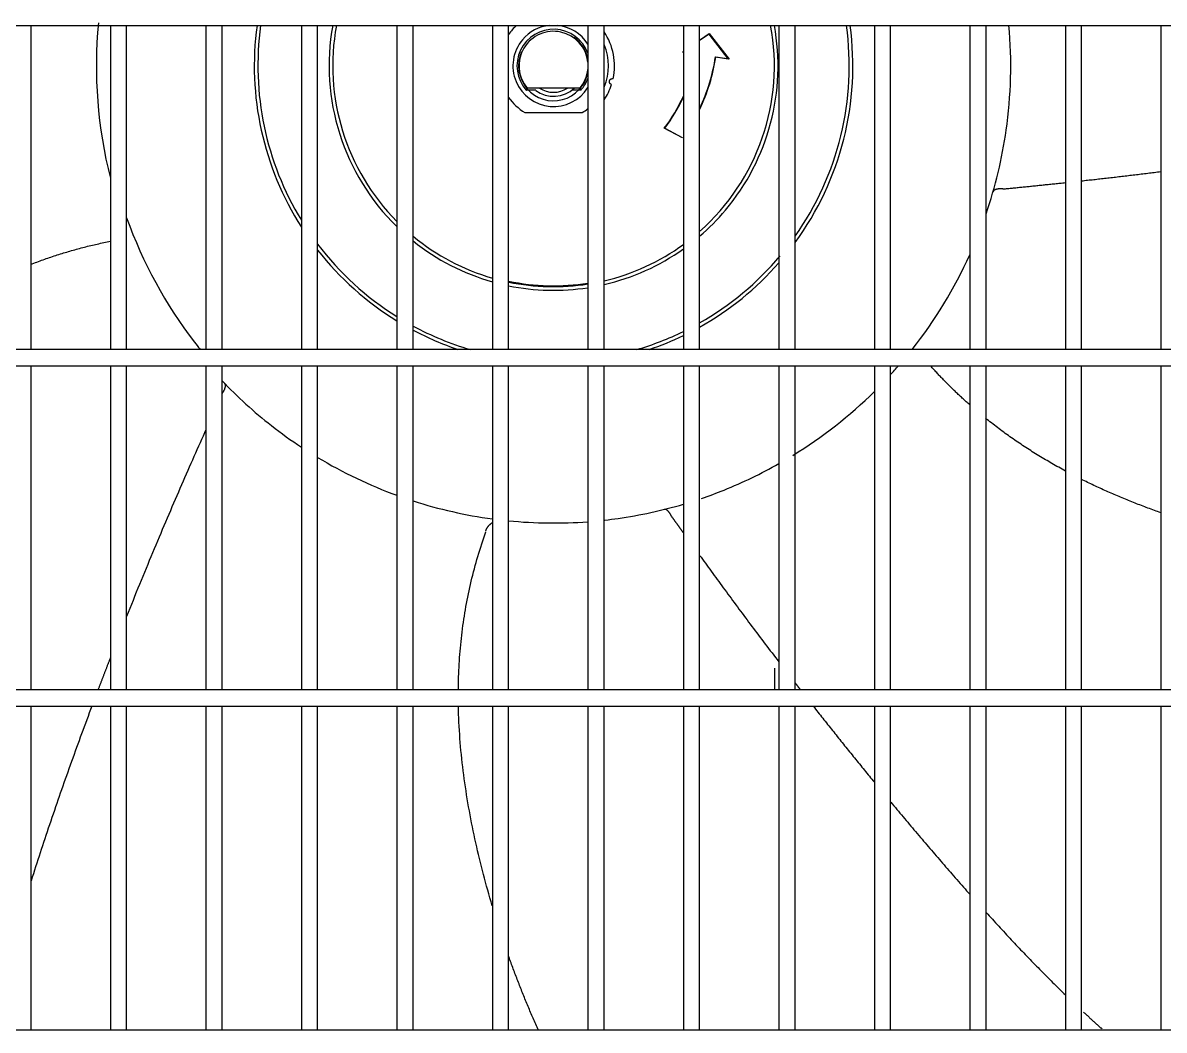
# Model space of a CAD drawing. Header units: millimetres. Extents: x 0 to 504600, y 0 to 118800.
# Drawn here: x 435324.9 to 435605.8, y 45809.5 to 46057.4 of the extents above; entities that cross this region are included whole.
import ezdxf

# ---------------------------------------------------------------- set-up
doc = ezdxf.new("R2010")
doc.units = ezdxf.units.MM
doc.header["$LTSCALE"] = 200
doc.layers.add('LG-AIRCON', color=240, linetype='Continuous')

# ---------------------------------------------------------------- blocks, each defined once
blk = doc.blocks.new('UXC')
at = {"layer": 'LG-AIRCON', "color": 0}
for p, q in [((-393.71, 379), (351.81, 379)), ((-148.2, 299.25), (-148.2, 379)), ((-128.7, 379), (-128.7, 299.25)), ((-124.7, 299.25), (-124.7, 379)), ((-105.2, 379), (-105.2, 299.25)), ((-101.2, 299.25), (-101.2, 379)), ((-81.7, 379), (-81.7, 299.25)), ((-77.7, 299.25), (-77.7, 379)), ((-58.2, 379), (-58.2, 299.25)), ((-54.2, 299.25), (-54.2, 379)), ((-34.7, 379), (-34.7, 299.25)), ((-30.7, 299.25), (-30.7, 379)), ((-11.2, 379), (-11.2, 299.25)), ((-7.2, 299.25), (-7.2, 379)), ((12.3, 379), (12.3, 299.25)), ((16.3, 299.25), (16.3, 379)), ((16.3, 375.38), (18.65, 377.01)), ((18.62, 376.87), (16.3, 375.26)), ((18.65, 377.01), (18.62, 376.87)), ((23.3, 370.81), (18.62, 376.87)), ((18.65, 377.01), (23.54, 370.67)), ((35.8, 379), (35.8, 299.25)), ((39.8, 299.25), (39.8, 379)), ((59.3, 379), (59.3, 299.25)), ((63.3, 299.25), (63.3, 379)), ((82.8, 379), (82.8, 299.25)), ((86.8, 299.25), (86.8, 379)), ((106.3, 379), (106.3, 299.25)), ((110.3, 299.25), (110.3, 379)), ((129.8, 379), (129.8, 299.25)), ((12.07, 372.44), (12.3, 372.6)), ((12.34, 372.5), (12.07, 372.44)), ((12.3, 372.41), (12.07, 372.44)), ((20.19, 371.29), (23.3, 370.81)), ((20.28, 371.18), (20.19, 371.29)), ((23.54, 370.67), (20.28, 371.18)), ((23.54, 370.67), (23.3, 370.81)), ((-24.05, 363.05), (-26.36, 363.05)), ((-13.17, 363.55), (-26.13, 363.55)), ((-12.94, 363.05), (-15.15, 363.05)), ((-26.72, 357.55), (-12.58, 357.55)), ((7.73, 353.71), (7.58, 353.68)), ((12.05, 351.3), (7.58, 353.68)), ((7.73, 353.71), (12.02, 351.43)), ((12.05, 351.3), (12.02, 351.43)), ((-107.99, 301.03), (-107.38, 300.24)), ((351.81, 299.25), (-393.71, 299.25)), ((-393.71, 295.25), (351.81, 295.25)), ((-148.2, 215.51), (-148.2, 295.26)), ((-128.7, 295.26), (-128.7, 215.51)), ((-124.7, 215.51), (-124.7, 295.26)), ((-105.2, 295.26), (-105.2, 215.51)), ((-101.2, 215.51), (-101.2, 295.26)), ((-81.7, 295.26), (-81.7, 215.51)), ((-77.7, 215.51), (-77.7, 295.26)), ((-58.2, 295.26), (-58.2, 215.51)), ((-54.2, 215.51), (-54.2, 295.26)), ((-34.7, 295.26), (-34.7, 215.51)), ((-30.7, 215.51), (-30.7, 295.26)), ((-11.2, 295.26), (-11.2, 215.51)), ((-7.2, 215.51), (-7.2, 295.26)), ((12.3, 295.26), (12.3, 215.51)), ((16.3, 215.51), (16.3, 295.26)), ((35.8, 295.26), (35.8, 215.51)), ((39.8, 215.51), (39.8, 295.26)), ((59.3, 295.26), (59.3, 215.51)), ((63.3, 215.51), (63.3, 295.26)), ((82.8, 295.26), (82.8, 215.51)), ((86.8, 215.51), (86.8, 295.26)), ((106.3, 295.26), (106.3, 215.51)), ((110.3, 215.51), (110.3, 295.26)), ((129.8, 295.26), (129.8, 215.51)), ((34.83, 215.5), (34.83, 220.83)), ((351.81, 215.5), (-393.71, 215.5)), ((-393.71, 211.5), (351.81, 211.5)), ((-148.2, 131.76), (-148.2, 211.5)), ((-128.7, 211.5), (-128.7, 131.76)), ((-124.7, 131.76), (-124.7, 211.5)), ((-105.2, 211.5), (-105.2, 131.76)), ((-101.2, 131.76), (-101.2, 211.5)), ((-81.7, 211.5), (-81.7, 131.76)), ((-77.7, 131.76), (-77.7, 211.5)), ((-58.2, 211.5), (-58.2, 131.76)), ((-54.2, 131.76), (-54.2, 211.5)), ((-34.7, 211.5), (-34.7, 131.76)), ((-30.7, 131.76), (-30.7, 211.5)), ((-11.2, 211.5), (-11.2, 131.76)), ((-7.2, 131.76), (-7.2, 211.5)), ((12.3, 211.5), (12.3, 131.76)), ((16.3, 131.76), (16.3, 211.5)), ((35.8, 211.5), (35.8, 131.76)), ((39.8, 131.76), (39.8, 211.5)), ((59.3, 211.5), (59.3, 131.76)), ((63.3, 131.76), (63.3, 211.5)), ((82.8, 211.5), (82.8, 131.76)), ((86.8, 131.76), (86.8, 211.5)), ((106.3, 211.5), (106.3, 131.76)), ((110.3, 131.76), (110.3, 211.5)), ((129.8, 211.5), (129.8, 131.76)), ((351.81, 131.75), (-393.71, 131.75))]:
    blk.add_line(p, q, dxfattribs=at)
for points in [[(-5.37, 364.45), (-5.42, 364.46), (-5.46, 364.48), (-5.5, 364.5), (-5.54, 364.52), (-5.58, 364.55), (-5.62, 364.57), (-5.65, 364.6), (-5.69, 364.64), (-5.72, 364.67), (-5.75, 364.71), (-5.78, 364.74), (-5.8, 364.78), (-5.83, 364.83), (-5.85, 364.87), (-5.86, 364.91), (-5.88, 364.95), (-5.89, 365), (-5.9, 365.04), (-5.91, 365.09), (-5.91, 365.13), (-5.91, 365.18), (-5.91, 365.22), (-5.9, 365.27), (-5.89, 365.31), (-5.88, 365.36), (-5.87, 365.41), (-5.85, 365.45), (-5.84, 365.49), (-5.81, 365.54), (-5.79, 365.57), (-5.77, 365.61), (-5.74, 365.65), (-5.71, 365.68), (-5.68, 365.71), (-5.64, 365.74), (-5.61, 365.77), (-5.57, 365.8), (-5.52, 365.82), (-5.48, 365.84), (-5.44, 365.86), (-5.39, 365.88), (-5.35, 365.89), (-5.31, 365.9), (-5.26, 365.91), (-5.21, 365.92), (-5.17, 365.92), (-5.12, 365.92), (-5.08, 365.91), (-5.03, 365.91), (-4.98, 365.9)], [(-26.36, 363.05), (-26.35, 363.07), (-26.34, 363.08), (-26.34, 363.1), (-26.33, 363.11), (-26.32, 363.12), (-26.32, 363.14), (-26.31, 363.15), (-26.3, 363.17), (-26.3, 363.18), (-26.29, 363.2), (-26.28, 363.21), (-26.28, 363.23), (-26.27, 363.24), (-26.26, 363.25), (-26.26, 363.27), (-26.25, 363.28), (-26.25, 363.3), (-26.24, 363.31), (-26.23, 363.32), (-26.23, 363.33), (-26.22, 363.35), (-26.22, 363.36), (-26.21, 363.37), (-26.21, 363.38), (-26.2, 363.39), (-26.19, 363.41), (-26.19, 363.42), (-26.19, 363.43), (-26.18, 363.44), (-26.18, 363.45), (-26.17, 363.46), (-26.17, 363.47), (-26.16, 363.47), (-26.16, 363.48), (-26.16, 363.49), (-26.15, 363.5), (-26.15, 363.5), (-26.15, 363.51), (-26.14, 363.52), (-26.14, 363.52), (-26.14, 363.53), (-26.14, 363.53), (-26.13, 363.54), (-26.13, 363.54), (-26.13, 363.54), (-26.13, 363.55), (-26.13, 363.55), (-26.13, 363.55), (-26.13, 363.55), (-26.13, 363.55)], [(-13.17, 363.55), (-13.17, 363.55), (-13.17, 363.55), (-13.17, 363.55), (-13.16, 363.54), (-13.16, 363.54), (-13.16, 363.54), (-13.16, 363.53), (-13.16, 363.53), (-13.16, 363.53), (-13.15, 363.52), (-13.15, 363.52), (-13.15, 363.51), (-13.14, 363.5), (-13.14, 363.5), (-13.14, 363.49), (-13.13, 363.48), (-13.13, 363.47), (-13.13, 363.46), (-13.12, 363.45), (-13.12, 363.44), (-13.11, 363.43), (-13.11, 363.42), (-13.1, 363.41), (-13.1, 363.4), (-13.09, 363.39), (-13.09, 363.38), (-13.08, 363.37), (-13.08, 363.36), (-13.07, 363.34), (-13.07, 363.33), (-13.06, 363.32), (-13.06, 363.31), (-13.05, 363.29), (-13.04, 363.28), (-13.04, 363.27), (-13.03, 363.25), (-13.02, 363.24), (-13.02, 363.23), (-13.01, 363.21), (-13.01, 363.2), (-13, 363.18), (-12.99, 363.17), (-12.99, 363.15), (-12.98, 363.14), (-12.97, 363.12), (-12.97, 363.11), (-12.96, 363.09), (-12.95, 363.08), (-12.95, 363.06), (-12.94, 363.05)], [(110.27, 340.75), (110.64, 340.79), (111.02, 340.83), (111.39, 340.88), (111.77, 340.92), (112.14, 340.96), (112.52, 341), (112.9, 341.04), (113.28, 341.08), (113.66, 341.12), (114.04, 341.17), (114.42, 341.21), (114.8, 341.25), (115.18, 341.3), (115.57, 341.34), (115.95, 341.39), (116.33, 341.43), (116.72, 341.47), (117.11, 341.52), (117.49, 341.56), (117.88, 341.6), (118.27, 341.65), (118.66, 341.69), (119.05, 341.74), (119.44, 341.79), (119.83, 341.83), (120.22, 341.88), (120.61, 341.92), (121.01, 341.97), (121.4, 342.02), (121.79, 342.06), (122.19, 342.11), (122.58, 342.16), (122.98, 342.2), (123.37, 342.25), (123.77, 342.3), (124.17, 342.35), (124.57, 342.39), (124.97, 342.44), (125.37, 342.49), (125.76, 342.54), (126.17, 342.59), (126.57, 342.64), (126.97, 342.69), (127.37, 342.74), (127.77, 342.79), (128.17, 342.84), (128.58, 342.89), (128.98, 342.94), (129.39, 342.99), (129.79, 343.04)], [(90.99, 338.76), (91.27, 338.79), (91.55, 338.82), (91.83, 338.84), (92.11, 338.87), (92.39, 338.9), (92.67, 338.93), (92.96, 338.96), (93.25, 338.99), (93.53, 339.01), (93.82, 339.04), (94.12, 339.07), (94.41, 339.1), (94.7, 339.13), (95, 339.16), (95.29, 339.19), (95.59, 339.22), (95.89, 339.25), (96.18, 339.28), (96.48, 339.31), (96.78, 339.34), (97.09, 339.37), (97.39, 339.4), (97.7, 339.43), (98, 339.47), (98.31, 339.5), (98.62, 339.53), (98.93, 339.56), (99.24, 339.59), (99.55, 339.62), (99.86, 339.65), (100.17, 339.69), (100.49, 339.72), (100.8, 339.75), (101.12, 339.79), (101.43, 339.82), (101.75, 339.85), (102.07, 339.88), (102.39, 339.91), (102.71, 339.95), (103.03, 339.98), (103.35, 340.01), (103.67, 340.05), (104, 340.08), (104.32, 340.12), (104.65, 340.15), (104.97, 340.18), (105.3, 340.22), (105.63, 340.25), (105.96, 340.29), (106.29, 340.32)], [(90.93, 338.76), (90.85, 338.76), (90.77, 338.77), (90.7, 338.77), (90.62, 338.78), (90.55, 338.78), (90.47, 338.78), (90.4, 338.78), (90.33, 338.78), (90.26, 338.78), (90.19, 338.78), (90.12, 338.78), (90.05, 338.77), (89.98, 338.77), (89.92, 338.76), (89.85, 338.76), (89.79, 338.75), (89.72, 338.74), (89.66, 338.73), (89.6, 338.72), (89.54, 338.71), (89.49, 338.7), (89.43, 338.69), (89.37, 338.68), (89.32, 338.66), (89.27, 338.65), (89.22, 338.63), (89.17, 338.62), (89.12, 338.6), (89.08, 338.58), (89.03, 338.56), (88.99, 338.54), (88.95, 338.52), (88.91, 338.5), (88.87, 338.48), (88.83, 338.46), (88.8, 338.44), (88.77, 338.41), (88.74, 338.39), (88.71, 338.36), (88.68, 338.34), (88.65, 338.31), (88.63, 338.29), (88.61, 338.26), (88.58, 338.23), (88.57, 338.2), (88.55, 338.17), (88.53, 338.14), (88.52, 338.11), (88.51, 338.08), (88.5, 338.05)], [(90.93, 338.76), (90.93, 338.76), (90.93, 338.76), (90.93, 338.76), (90.93, 338.76), (90.94, 338.76), (90.94, 338.76), (90.94, 338.76), (90.94, 338.76), (90.94, 338.76), (90.94, 338.76), (90.94, 338.76), (90.94, 338.76), (90.94, 338.76), (90.95, 338.76), (90.95, 338.76), (90.95, 338.76), (90.95, 338.76), (90.95, 338.76), (90.95, 338.76), (90.95, 338.76), (90.95, 338.76), (90.96, 338.76), (90.96, 338.76), (90.96, 338.76), (90.96, 338.76), (90.96, 338.76), (90.96, 338.76), (90.96, 338.76), (90.96, 338.76), (90.97, 338.76), (90.97, 338.76), (90.97, 338.76), (90.97, 338.76), (90.97, 338.76), (90.97, 338.76), (90.97, 338.76), (90.97, 338.76), (90.97, 338.76), (90.98, 338.76), (90.98, 338.76), (90.98, 338.76), (90.98, 338.76), (90.98, 338.76), (90.98, 338.76), (90.98, 338.76), (90.98, 338.76), (90.99, 338.76), (90.99, 338.76), (90.99, 338.76), (90.99, 338.76)], [(-148.3, 320.19), (-147.92, 320.34), (-147.54, 320.48), (-147.16, 320.63), (-146.78, 320.77), (-146.4, 320.91), (-146.01, 321.05), (-145.63, 321.19), (-145.25, 321.33), (-144.86, 321.47), (-144.48, 321.6), (-144.09, 321.73), (-143.7, 321.87), (-143.32, 322), (-142.93, 322.13), (-142.54, 322.26), (-142.16, 322.38), (-141.77, 322.51), (-141.38, 322.63), (-140.99, 322.76), (-140.6, 322.88), (-140.21, 323), (-139.82, 323.12), (-139.43, 323.24), (-139.04, 323.35), (-138.65, 323.47), (-138.26, 323.58), (-137.87, 323.69), (-137.47, 323.8), (-137.08, 323.91), (-136.69, 324.02), (-136.29, 324.12), (-135.9, 324.23), (-135.5, 324.33), (-135.11, 324.44), (-134.71, 324.54), (-134.31, 324.64), (-133.92, 324.73), (-133.52, 324.83), (-133.12, 324.93), (-132.73, 325.02), (-132.33, 325.11), (-131.93, 325.2), (-131.53, 325.29), (-131.13, 325.38), (-130.73, 325.47), (-130.33, 325.55), (-129.93, 325.64), (-129.52, 325.72), (-129.12, 325.8), (-128.72, 325.88)], [(82.71, 285.68), (82.51, 285.85), (82.3, 286.03), (82.1, 286.21), (81.9, 286.39), (81.71, 286.57), (81.51, 286.75), (81.31, 286.93), (81.11, 287.11), (80.91, 287.3), (80.71, 287.48), (80.52, 287.66), (80.32, 287.85), (80.12, 288.03), (79.93, 288.21), (79.73, 288.4), (79.54, 288.58), (79.35, 288.77), (79.15, 288.96), (78.96, 289.14), (78.76, 289.33), (78.57, 289.52), (78.38, 289.7), (78.19, 289.89), (78, 290.08), (77.81, 290.27), (77.62, 290.46), (77.43, 290.65), (77.24, 290.84), (77.05, 291.03), (76.86, 291.23), (76.67, 291.42), (76.48, 291.61), (76.29, 291.8), (76.11, 292), (75.92, 292.19), (75.73, 292.39), (75.55, 292.58), (75.36, 292.78), (75.18, 292.97), (74.99, 293.17), (74.81, 293.37), (74.63, 293.56), (74.44, 293.76), (74.26, 293.96), (74.08, 294.16), (73.89, 294.36), (73.71, 294.56), (73.53, 294.76), (73.35, 294.96), (73.17, 295.16)], [(-101.17, 288.43), (-101.12, 288.5), (-101.08, 288.56), (-101.04, 288.63), (-101, 288.69), (-100.96, 288.75), (-100.92, 288.82), (-100.88, 288.88), (-100.85, 288.94), (-100.81, 289), (-100.78, 289.07), (-100.75, 289.13), (-100.72, 289.19), (-100.69, 289.25), (-100.66, 289.31), (-100.63, 289.37), (-100.61, 289.43), (-100.58, 289.49), (-100.56, 289.54), (-100.54, 289.6), (-100.52, 289.66), (-100.5, 289.71), (-100.48, 289.77), (-100.46, 289.82), (-100.45, 289.87), (-100.43, 289.93), (-100.42, 289.98), (-100.41, 290.03), (-100.4, 290.08), (-100.4, 290.12), (-100.39, 290.17), (-100.38, 290.22), (-100.38, 290.27), (-100.38, 290.31), (-100.38, 290.35), (-100.38, 290.4), (-100.38, 290.44), (-100.39, 290.48), (-100.39, 290.52), (-100.4, 290.56), (-100.41, 290.59), (-100.42, 290.63), (-100.43, 290.66), (-100.44, 290.7), (-100.45, 290.73), (-100.47, 290.76), (-100.49, 290.79), (-100.51, 290.82), (-100.53, 290.85), (-100.55, 290.87), (-100.57, 290.9)], [(106.3, 269.34), (105.89, 269.56), (105.47, 269.79), (105.06, 270.02), (104.65, 270.25), (104.23, 270.48), (103.82, 270.71), (103.41, 270.94), (103, 271.17), (102.59, 271.41), (102.19, 271.65), (101.78, 271.89), (101.37, 272.13), (100.97, 272.37), (100.56, 272.61), (100.16, 272.86), (99.76, 273.1), (99.35, 273.35), (98.95, 273.6), (98.55, 273.85), (98.15, 274.1), (97.76, 274.35), (97.36, 274.61), (96.96, 274.87), (96.57, 275.12), (96.17, 275.38), (95.78, 275.64), (95.39, 275.91), (94.99, 276.17), (94.6, 276.44), (94.21, 276.7), (93.82, 276.97), (93.44, 277.24), (93.05, 277.51), (92.66, 277.78), (92.28, 278.06), (91.89, 278.33), (91.51, 278.61), (91.13, 278.89), (90.75, 279.17), (90.37, 279.45), (89.99, 279.74), (89.61, 280.02), (89.24, 280.31), (88.86, 280.6), (88.49, 280.88), (88.11, 281.18), (87.74, 281.47), (87.37, 281.76), (87, 282.06), (86.63, 282.35)], [(-105.19, 279.51), (-105.55, 278.7), (-105.91, 277.9), (-106.28, 277.08), (-106.65, 276.25), (-107.02, 275.42), (-107.39, 274.59), (-107.76, 273.74), (-108.14, 272.89), (-108.52, 272.04), (-108.9, 271.18), (-109.28, 270.32), (-109.66, 269.45), (-110.04, 268.57), (-110.43, 267.69), (-110.81, 266.81), (-111.2, 265.92), (-111.59, 265.03), (-111.98, 264.13), (-112.37, 263.23), (-112.77, 262.32), (-113.16, 261.41), (-113.55, 260.49), (-113.95, 259.57), (-114.34, 258.65), (-114.74, 257.72), (-115.14, 256.79), (-115.53, 255.85), (-115.93, 254.92), (-116.33, 253.97), (-116.73, 253.03), (-117.13, 252.08), (-117.53, 251.13), (-117.92, 250.18), (-118.32, 249.22), (-118.72, 248.26), (-119.12, 247.29), (-119.52, 246.33), (-119.92, 245.36), (-120.33, 244.39), (-120.73, 243.41), (-121.13, 242.43), (-121.53, 241.45), (-121.93, 240.47), (-122.33, 239.49), (-122.73, 238.5), (-123.13, 237.51), (-123.52, 236.52), (-123.92, 235.53), (-124.32, 234.53), (-124.72, 233.53)], [(129.8, 259.07), (129.4, 259.21), (129, 259.35), (128.6, 259.49), (128.2, 259.64), (127.8, 259.78), (127.41, 259.93), (127.01, 260.08), (126.61, 260.22), (126.21, 260.37), (125.81, 260.52), (125.42, 260.67), (125.02, 260.82), (124.62, 260.98), (124.23, 261.13), (123.83, 261.28), (123.44, 261.44), (123.04, 261.59), (122.65, 261.75), (122.25, 261.91), (121.86, 262.07), (121.46, 262.23), (121.07, 262.39), (120.68, 262.55), (120.29, 262.71), (119.89, 262.88), (119.5, 263.04), (119.11, 263.21), (118.72, 263.37), (118.33, 263.54), (117.94, 263.71), (117.55, 263.88), (117.16, 264.05), (116.77, 264.22), (116.39, 264.39), (116, 264.57), (115.61, 264.74), (115.22, 264.92), (114.84, 265.09), (114.45, 265.27), (114.07, 265.45), (113.68, 265.63), (113.3, 265.81), (112.91, 265.99), (112.53, 266.17), (112.15, 266.36), (111.77, 266.54), (111.38, 266.73), (111, 266.91), (110.62, 267.1), (110.24, 267.29)], [(9.41, 258.14), (9.37, 258.21), (9.34, 258.28), (9.3, 258.35), (9.27, 258.42), (9.23, 258.48), (9.2, 258.55), (9.16, 258.61), (9.13, 258.67), (9.09, 258.74), (9.05, 258.8), (9.02, 258.85), (8.98, 258.91), (8.94, 258.97), (8.9, 259.02), (8.87, 259.08), (8.83, 259.13), (8.79, 259.18), (8.75, 259.23), (8.71, 259.27), (8.67, 259.32), (8.64, 259.36), (8.6, 259.41), (8.56, 259.45), (8.52, 259.49), (8.48, 259.52), (8.44, 259.56), (8.41, 259.59), (8.37, 259.63), (8.33, 259.66), (8.29, 259.69), (8.25, 259.71), (8.21, 259.74), (8.18, 259.76), (8.14, 259.79), (8.1, 259.81), (8.06, 259.83), (8.03, 259.84), (7.99, 259.86), (7.95, 259.87), (7.92, 259.88), (7.88, 259.89), (7.85, 259.9), (7.81, 259.9), (7.78, 259.91), (7.74, 259.91), (7.71, 259.91), (7.67, 259.91), (7.64, 259.91), (7.61, 259.9), (7.57, 259.89)], [(-36.35, 254.55), (-36.33, 254.6), (-36.31, 254.66), (-36.29, 254.71), (-36.27, 254.76), (-36.25, 254.81), (-36.23, 254.86), (-36.21, 254.91), (-36.19, 254.96), (-36.16, 255.01), (-36.14, 255.06), (-36.11, 255.11), (-36.09, 255.15), (-36.06, 255.2), (-36.04, 255.25), (-36.01, 255.3), (-35.99, 255.34), (-35.96, 255.39), (-35.93, 255.43), (-35.9, 255.48), (-35.87, 255.52), (-35.84, 255.57), (-35.81, 255.61), (-35.78, 255.65), (-35.74, 255.7), (-35.71, 255.74), (-35.68, 255.78), (-35.64, 255.82), (-35.61, 255.87), (-35.57, 255.91), (-35.54, 255.95), (-35.5, 255.99), (-35.46, 256.03), (-35.43, 256.07), (-35.39, 256.1), (-35.35, 256.14), (-35.31, 256.18), (-35.27, 256.22), (-35.23, 256.25), (-35.19, 256.29), (-35.15, 256.32), (-35.11, 256.36), (-35.06, 256.39), (-35.02, 256.43), (-34.98, 256.46), (-34.93, 256.49), (-34.89, 256.52), (-34.85, 256.56), (-34.8, 256.59), (-34.76, 256.62), (-34.71, 256.65)], [(9.41, 258.14), (9.41, 258.14), (9.41, 258.14), (9.41, 258.14), (9.41, 258.14), (9.41, 258.14), (9.41, 258.14), (9.41, 258.13), (9.41, 258.13), (9.41, 258.13), (9.41, 258.13), (9.41, 258.13), (9.42, 258.13), (9.42, 258.13), (9.42, 258.13), (9.42, 258.13), (9.42, 258.13), (9.42, 258.12), (9.42, 258.12), (9.42, 258.12), (9.42, 258.12), (9.42, 258.12), (9.42, 258.12), (9.42, 258.12), (9.42, 258.12), (9.42, 258.12), (9.42, 258.12), (9.42, 258.11), (9.42, 258.11), (9.43, 258.11), (9.43, 258.11), (9.43, 258.11), (9.43, 258.11), (9.43, 258.11), (9.43, 258.11), (9.43, 258.11), (9.43, 258.1), (9.43, 258.1), (9.43, 258.1), (9.43, 258.1), (9.43, 258.1), (9.43, 258.1), (9.43, 258.1), (9.43, 258.1), (9.43, 258.1), (9.44, 258.1), (9.44, 258.09), (9.44, 258.09), (9.44, 258.09), (9.44, 258.09), (9.44, 258.09)], [(9.44, 258.09), (9.49, 258.01), (9.55, 257.94), (9.6, 257.86), (9.66, 257.79), (9.71, 257.71), (9.77, 257.63), (9.82, 257.56), (9.88, 257.48), (9.93, 257.4), (9.99, 257.33), (10.04, 257.25), (10.1, 257.17), (10.15, 257.09), (10.21, 257.02), (10.27, 256.94), (10.32, 256.86), (10.38, 256.79), (10.43, 256.71), (10.49, 256.63), (10.54, 256.55), (10.6, 256.47), (10.66, 256.4), (10.71, 256.32), (10.77, 256.24), (10.83, 256.16), (10.88, 256.08), (10.94, 256), (11, 255.92), (11.06, 255.84), (11.11, 255.76), (11.17, 255.68), (11.23, 255.6), (11.28, 255.53), (11.34, 255.45), (11.4, 255.37), (11.46, 255.29), (11.51, 255.21), (11.57, 255.12), (11.63, 255.04), (11.69, 254.96), (11.74, 254.88), (11.8, 254.8), (11.86, 254.72), (11.92, 254.64), (11.98, 254.56), (12.04, 254.48), (12.1, 254.4), (12.16, 254.32), (12.21, 254.23), (12.27, 254.15)], [(-43.08, 215.5), (-43.07, 216.29), (-43.05, 217.08), (-43.03, 217.87), (-43.01, 218.66), (-42.98, 219.45), (-42.94, 220.25), (-42.91, 221.04), (-42.86, 221.83), (-42.81, 222.62), (-42.76, 223.41), (-42.7, 224.2), (-42.63, 224.99), (-42.57, 225.78), (-42.49, 226.57), (-42.41, 227.35), (-42.33, 228.14), (-42.24, 228.93), (-42.14, 229.72), (-42.04, 230.5), (-41.94, 231.29), (-41.83, 232.08), (-41.71, 232.86), (-41.59, 233.65), (-41.46, 234.43), (-41.33, 235.21), (-41.2, 235.99), (-41.05, 236.77), (-40.91, 237.55), (-40.75, 238.33), (-40.6, 239.11), (-40.43, 239.88), (-40.26, 240.66), (-40.09, 241.43), (-39.91, 242.21), (-39.73, 242.98), (-39.54, 243.75), (-39.34, 244.52), (-39.14, 245.28), (-38.93, 246.05), (-38.72, 246.82), (-38.5, 247.58), (-38.28, 248.34), (-38.06, 249.11), (-37.82, 249.87), (-37.58, 250.63), (-37.34, 251.39), (-37.09, 252.14), (-36.84, 252.9), (-36.58, 253.66), (-36.31, 254.41)], [(16.29, 248.59), (16.64, 248.11), (16.99, 247.62), (17.35, 247.13), (17.7, 246.64), (18.06, 246.15), (18.42, 245.65), (18.78, 245.16), (19.15, 244.66), (19.51, 244.16), (19.88, 243.65), (20.25, 243.15), (20.62, 242.64), (20.99, 242.13), (21.37, 241.62), (21.74, 241.11), (22.12, 240.6), (22.5, 240.08), (22.88, 239.57), (23.26, 239.05), (23.64, 238.53), (24.03, 238.01), (24.42, 237.48), (24.8, 236.96), (25.19, 236.43), (25.58, 235.91), (25.98, 235.38), (26.37, 234.85), (26.77, 234.32), (27.17, 233.78), (27.56, 233.25), (27.96, 232.72), (28.36, 232.18), (28.76, 231.64), (29.17, 231.11), (29.57, 230.57), (29.98, 230.03), (30.39, 229.48), (30.8, 228.94), (31.21, 228.4), (31.62, 227.86), (32.03, 227.31), (32.44, 226.76), (32.86, 226.22), (33.27, 225.67), (33.69, 225.12), (34.11, 224.57), (34.53, 224.02), (34.95, 223.47), (35.37, 222.92), (35.79, 222.37)], [(-128.73, 223.33), (-128.79, 223.18), (-128.86, 223.02), (-128.92, 222.86), (-128.98, 222.71), (-129.04, 222.55), (-129.1, 222.4), (-129.16, 222.24), (-129.22, 222.08), (-129.28, 221.93), (-129.34, 221.77), (-129.4, 221.62), (-129.46, 221.46), (-129.52, 221.3), (-129.58, 221.15), (-129.64, 220.99), (-129.7, 220.83), (-129.76, 220.68), (-129.82, 220.52), (-129.88, 220.37), (-129.94, 220.21), (-130, 220.05), (-130.06, 219.9), (-130.12, 219.74), (-130.18, 219.58), (-130.24, 219.43), (-130.3, 219.27), (-130.36, 219.11), (-130.42, 218.96), (-130.48, 218.8), (-130.54, 218.64), (-130.6, 218.49), (-130.66, 218.33), (-130.72, 218.17), (-130.78, 218.01), (-130.84, 217.86), (-130.9, 217.7), (-130.96, 217.54), (-131.02, 217.39), (-131.08, 217.23), (-131.14, 217.07), (-131.2, 216.92), (-131.26, 216.76), (-131.32, 216.6), (-131.38, 216.44), (-131.44, 216.29), (-131.5, 216.13), (-131.56, 215.97), (-131.62, 215.81), (-131.68, 215.66), (-131.74, 215.5)], [(39.78, 217.2), (39.8, 217.17), (39.83, 217.13), (39.86, 217.1), (39.88, 217.07), (39.91, 217.03), (39.94, 217), (39.96, 216.96), (39.99, 216.93), (40.02, 216.89), (40.04, 216.86), (40.07, 216.82), (40.1, 216.79), (40.12, 216.76), (40.15, 216.72), (40.18, 216.69), (40.2, 216.65), (40.23, 216.62), (40.26, 216.58), (40.28, 216.55), (40.31, 216.52), (40.34, 216.48), (40.36, 216.45), (40.39, 216.41), (40.42, 216.38), (40.44, 216.34), (40.47, 216.31), (40.5, 216.27), (40.52, 216.24), (40.55, 216.21), (40.58, 216.17), (40.6, 216.14), (40.63, 216.1), (40.66, 216.07), (40.68, 216.03), (40.71, 216), (40.74, 215.96), (40.76, 215.93), (40.79, 215.9), (40.82, 215.86), (40.84, 215.83), (40.87, 215.79), (40.9, 215.76), (40.93, 215.72), (40.95, 215.69), (40.98, 215.66), (41.01, 215.62), (41.03, 215.59), (41.06, 215.55), (41.09, 215.52), (41.11, 215.48)], [(-133.25, 211.5), (-133.57, 210.64), (-133.89, 209.79), (-134.2, 208.93), (-134.52, 208.07), (-134.84, 207.21), (-135.16, 206.35), (-135.48, 205.5), (-135.79, 204.65), (-136.1, 203.81), (-136.4, 202.96), (-136.71, 202.12), (-137.02, 201.28), (-137.33, 200.43), (-137.64, 199.57), (-137.95, 198.71), (-138.26, 197.83), (-138.58, 196.95), (-138.89, 196.08), (-139.2, 195.2), (-139.51, 194.34), (-139.82, 193.48), (-140.12, 192.62), (-140.42, 191.77), (-140.72, 190.91), (-141.02, 190.06), (-141.31, 189.21), (-141.61, 188.36), (-141.9, 187.51), (-142.2, 186.66), (-142.49, 185.8), (-142.79, 184.93), (-143.09, 184.06), (-143.39, 183.18), (-143.69, 182.29), (-143.98, 181.41), (-144.28, 180.54), (-144.57, 179.67), (-144.86, 178.81), (-145.14, 177.95), (-145.42, 177.09), (-145.71, 176.23), (-145.99, 175.38), (-146.26, 174.52), (-146.54, 173.67), (-146.82, 172.82), (-147.09, 171.96), (-147.37, 171.09), (-147.64, 170.22), (-147.92, 169.35), (-148.2, 168.46)], [(-34.74, 162.37), (-35.03, 163.33), (-35.31, 164.29), (-35.58, 165.25), (-35.85, 166.22), (-36.12, 167.18), (-36.38, 168.15), (-36.64, 169.12), (-36.9, 170.08), (-37.15, 171.05), (-37.39, 172.02), (-37.64, 172.99), (-37.87, 173.96), (-38.11, 174.94), (-38.34, 175.91), (-38.56, 176.88), (-38.78, 177.86), (-38.99, 178.84), (-39.2, 179.81), (-39.41, 180.79), (-39.61, 181.77), (-39.81, 182.75), (-40, 183.73), (-40.18, 184.71), (-40.37, 185.7), (-40.54, 186.68), (-40.71, 187.66), (-40.88, 188.65), (-41.04, 189.63), (-41.19, 190.62), (-41.34, 191.61), (-41.49, 192.6), (-41.62, 193.59), (-41.76, 194.58), (-41.88, 195.57), (-42, 196.56), (-42.12, 197.55), (-42.23, 198.54), (-42.33, 199.54), (-42.43, 200.53), (-42.52, 201.53), (-42.6, 202.52), (-42.68, 203.52), (-42.75, 204.51), (-42.82, 205.51), (-42.87, 206.51), (-42.93, 207.5), (-42.97, 208.5), (-43.01, 209.5), (-43.04, 210.5), (-43.06, 211.5)], [(44.24, 211.48), (44.53, 211.11), (44.83, 210.74), (45.12, 210.36), (45.42, 209.99), (45.71, 209.62), (46.01, 209.24), (46.3, 208.87), (46.6, 208.5), (46.89, 208.12), (47.19, 207.75), (47.49, 207.37), (47.78, 207), (48.08, 206.63), (48.38, 206.25), (48.68, 205.88), (48.98, 205.5), (49.28, 205.13), (49.57, 204.75), (49.87, 204.38), (50.17, 204), (50.47, 203.63), (50.77, 203.25), (51.07, 202.88), (51.38, 202.5), (51.68, 202.13), (51.98, 201.75), (52.28, 201.38), (52.58, 201), (52.88, 200.63), (53.19, 200.25), (53.49, 199.87), (53.79, 199.5), (54.1, 199.12), (54.4, 198.75), (54.71, 198.37), (55.01, 198), (55.32, 197.62), (55.62, 197.25), (55.93, 196.87), (56.23, 196.49), (56.54, 196.12), (56.84, 195.74), (57.15, 195.37), (57.46, 194.99), (57.77, 194.61), (58.07, 194.24), (58.38, 193.86), (58.69, 193.49), (59, 193.11), (59.3, 192.74)], [(63.32, 187.88), (63.7, 187.42), (64.08, 186.96), (64.46, 186.51), (64.84, 186.05), (65.22, 185.6), (65.59, 185.15), (65.97, 184.7), (66.35, 184.25), (66.73, 183.8), (67.11, 183.34), (67.49, 182.89), (67.87, 182.44), (68.26, 181.98), (68.65, 181.52), (69.04, 181.05), (69.43, 180.59), (69.83, 180.12), (70.23, 179.65), (70.62, 179.19), (71.02, 178.72), (71.41, 178.26), (71.8, 177.81), (72.19, 177.35), (72.57, 176.9), (72.96, 176.45), (73.35, 176), (73.73, 175.55), (74.12, 175.1), (74.5, 174.65), (74.89, 174.2), (75.28, 173.75), (75.66, 173.31), (76.05, 172.86), (76.44, 172.41), (76.82, 171.97), (77.21, 171.52), (77.6, 171.07), (78, 170.62), (78.39, 170.17), (78.79, 169.71), (79.19, 169.25), (79.6, 168.79), (80, 168.33), (80.4, 167.87), (80.81, 167.41), (81.21, 166.96), (81.6, 166.51), (82, 166.06), (82.4, 165.62), (82.79, 165.17)], [(86.8, 160.7), (87.18, 160.29), (87.56, 159.87), (87.94, 159.45), (88.33, 159.03), (88.71, 158.61), (89.1, 158.18), (89.49, 157.75), (89.89, 157.33), (90.28, 156.9), (90.67, 156.48), (91.06, 156.06), (91.45, 155.64), (91.84, 155.22), (92.22, 154.81), (92.61, 154.39), (92.99, 153.98), (93.37, 153.57), (93.76, 153.17), (94.14, 152.76), (94.53, 152.35), (94.91, 151.95), (95.29, 151.54), (95.68, 151.14), (96.06, 150.74), (96.44, 150.34), (96.83, 149.94), (97.21, 149.54), (97.6, 149.14), (97.99, 148.73), (98.38, 148.33), (98.77, 147.93), (99.17, 147.52), (99.56, 147.12), (99.96, 146.71), (100.37, 146.3), (100.77, 145.89), (101.17, 145.49), (101.57, 145.08), (101.97, 144.68), (102.37, 144.28), (102.76, 143.89), (103.16, 143.5), (103.55, 143.11), (103.94, 142.72), (104.34, 142.33), (104.73, 141.94), (105.12, 141.56), (105.52, 141.17), (105.91, 140.79), (106.3, 140.41)], [(-23.38, 131.74), (-23.54, 132.1), (-23.7, 132.47), (-23.87, 132.83), (-24.03, 133.19), (-24.19, 133.56), (-24.35, 133.92), (-24.51, 134.29), (-24.67, 134.65), (-24.83, 135.02), (-24.98, 135.38), (-25.14, 135.75), (-25.3, 136.12), (-25.45, 136.48), (-25.61, 136.85), (-25.76, 137.22), (-25.92, 137.58), (-26.07, 137.95), (-26.22, 138.32), (-26.37, 138.68), (-26.53, 139.05), (-26.68, 139.42), (-26.83, 139.79), (-26.97, 140.15), (-27.12, 140.52), (-27.27, 140.89), (-27.42, 141.26), (-27.57, 141.63), (-27.71, 142), (-27.86, 142.37), (-28, 142.74), (-28.15, 143.11), (-28.29, 143.48), (-28.43, 143.85), (-28.57, 144.22), (-28.72, 144.59), (-28.86, 144.96), (-29, 145.33), (-29.14, 145.7), (-29.28, 146.07), (-29.42, 146.44), (-29.55, 146.81), (-29.69, 147.18), (-29.83, 147.55), (-29.96, 147.93), (-30.1, 148.3), (-30.23, 148.67), (-30.37, 149.04), (-30.5, 149.41), (-30.63, 149.79), (-30.77, 150.16)], [(110.78, 136.17), (110.87, 136.09), (110.96, 136), (111.05, 135.92), (111.14, 135.83), (111.24, 135.75), (111.33, 135.66), (111.42, 135.58), (111.51, 135.49), (111.6, 135.41), (111.7, 135.32), (111.79, 135.24), (111.88, 135.15), (111.97, 135.07), (112.07, 134.98), (112.16, 134.9), (112.25, 134.81), (112.34, 134.73), (112.43, 134.64), (112.53, 134.56), (112.62, 134.48), (112.71, 134.39), (112.8, 134.31), (112.89, 134.23), (112.98, 134.14), (113.08, 134.06), (113.17, 133.98), (113.26, 133.89), (113.35, 133.81), (113.44, 133.73), (113.53, 133.65), (113.62, 133.57), (113.71, 133.48), (113.81, 133.4), (113.9, 133.32), (113.99, 133.24), (114.08, 133.16), (114.17, 133.07), (114.26, 132.99), (114.35, 132.91), (114.44, 132.83), (114.53, 132.75), (114.62, 132.67), (114.71, 132.59), (114.8, 132.51), (114.89, 132.43), (114.98, 132.35), (115.07, 132.27), (115.16, 132.19), (115.25, 132.11), (115.34, 132.03)]]:
    blk.add_lwpolyline(points, dxfattribs=at)
for centre, radius, start, end in [((-19.65, 369.05), 112.5, 174.5965, 194.2264), ((-19.65, 369.05), 73.65, 172.2313, 212.5963), ((-19.65, 369.05), 72.76, 172.1356, 211.4712), ((-19.65, 369.05), 55.24, 169.6213, 225.7419), ((-19.65, 369.05), 54.34, 169.4525, 224.8137), ((-19.65, 369.05), 13.5, 132.5159, 144.9362), ((-19.65, 369.05), 9, 20.1364, 221.8103), ((-19.65, 369.05), 8.5, 6.2204, 220.3202), ((-19.65, 369.05), 10, 95.6976, 140), ((-19.65, 369.05), 10, 32.3261, 84.2956), ((-19.65, 369.05), 15, 347.8649, 33.9005), ((-19.65, 369.05), 54.34, 311.4219, 10.5462), ((-19.65, 369.05), 55.24, 320, 10.3831), ((-19.65, 369.05), 72.76, 324.7981, 7.8631), ((-19.65, 369.05), 73.65, 323.8194, 7.7675), ((-19.65, 369.05), 112.5, 351.8937, 5.0747), ((-19.65, 369.05), 10, 140, 327.6669), ((-19.65, 369.05), 8.6, 10.7158, 53.8959), ((-19.65, 369.05), 13.5, 337.2567, 22.7502), ((-19.65, 369.05), 8.6, 156.1041, 349.2827), ((-24.21, 377.95), 44.9, 334.4648, 351.4748), ((-24.21, 377.95), 45, 334.1995, 351.3469), ((-19.65, 369.05), 8.5, 319.6798, 353.783), ((-19.65, 369.05), 9, 318.1897, 339.8683), ((-19.65, 369.05), 7.5, 234.0792, 312.8348), ((-19.65, 369.05), 6.5, 237.7973, 302.2054), ((-19.65, 369.05), 15, 326.0982, 342.1351), ((-19.65, 369.05), 13.5, 215.0617, 238.4137), ((-24.21, 377.95), 40, 322.6434, 335.9028), ((-24.21, 377.95), 40.1, 322.8118, 335.5854), ((-19.65, 369.05), 13.5, 301.5863, 308.7519), ((-19.65, 369.05), 112.5, 341.1243, 351.8937), ((-19.65, 369.05), 111.5, 199.5833, 217.5934), ((-19.65, 369.05), 55.24, 310.6006, 320), ((-19.65, 369.05), 54.34, 230.5231, 253.9231), ((-19.65, 369.05), 55.24, 231.2825, 254.1875), ((-19.65, 369.05), 72.76, 217.0681, 237.9987), ((-19.65, 369.05), 73.65, 217.985, 238.4375), ((-19.65, 369.05), 54.34, 283.2462, 306.0162), ((-19.65, 369.05), 55.24, 283.0212, 305.3356), ((-19.65, 369.05), 72.76, 299.6094, 320), ((-19.65, 369.05), 73.65, 299.21, 318.8356), ((-19.65, 369.05), 112.5, 321.6516, 335.5972), ((-19.65, 369.05), 54.13, 258.2212, 278.9831), ((-19.65, 369.05), 55.24, 258.4569, 278.7969), ((-19.65, 369.05), 54.34, 258.2713, 278.9487), ((-19.65, 369.05), 72.76, 241.6437, 253.6081), ((-19.65, 369.05), 73.65, 242.0206, 251.3806), ((-19.65, 369.05), 72.76, 286.385, 296.0488), ((-19.65, 369.05), 73.65, 288.6181, 295.7056), ((-19.65, 369.05), 111.5, 218.1072, 218.756), ((-19.65, 369.05), 112.5, 317.5047, 319.0044), ((-19.65, 369.05), 112.5, 223.5404, 231.8937), ((-19.65, 369.05), 112.5, 301.5516, 314.5701), ((-19.65, 369.05), 112.5, 231.8937, 236.5266), ((-19.65, 369.05), 112.5, 238.9362, 249.961), ((-19.65, 369.05), 112.5, 291.8937, 299.5312), ((-19.65, 369.05), 112.5, 288.8928, 291.8937), ((-19.65, 369.05), 112.5, 252.115, 262.3116), ((-19.65, 369.05), 112.5, 278.1072, 286.4989), ((-19.65, 369.05), 112.5, 264.363, 274.3069), ((-19.65, 369.05), 112.5, 276.4522, 278.1072)]:
    blk.add_arc(centre, radius, start, end, dxfattribs=at)
blk = doc.blocks.new('UXC+UXC')
at = {"layer": 'LG-AIRCON', "color": 0}
blk.add_blockref('UXC', (0, 0), dxfattribs=at)

msp = doc.modelspace()

# ---------------------------------------------------------------- block references
at = {"layer": 'LG-AIRCON', "color": 211}
msp.add_blockref('UXC+UXC', (435475.17, 45677.72), dxfattribs=at)

doc.saveas('drawing.dxf')
